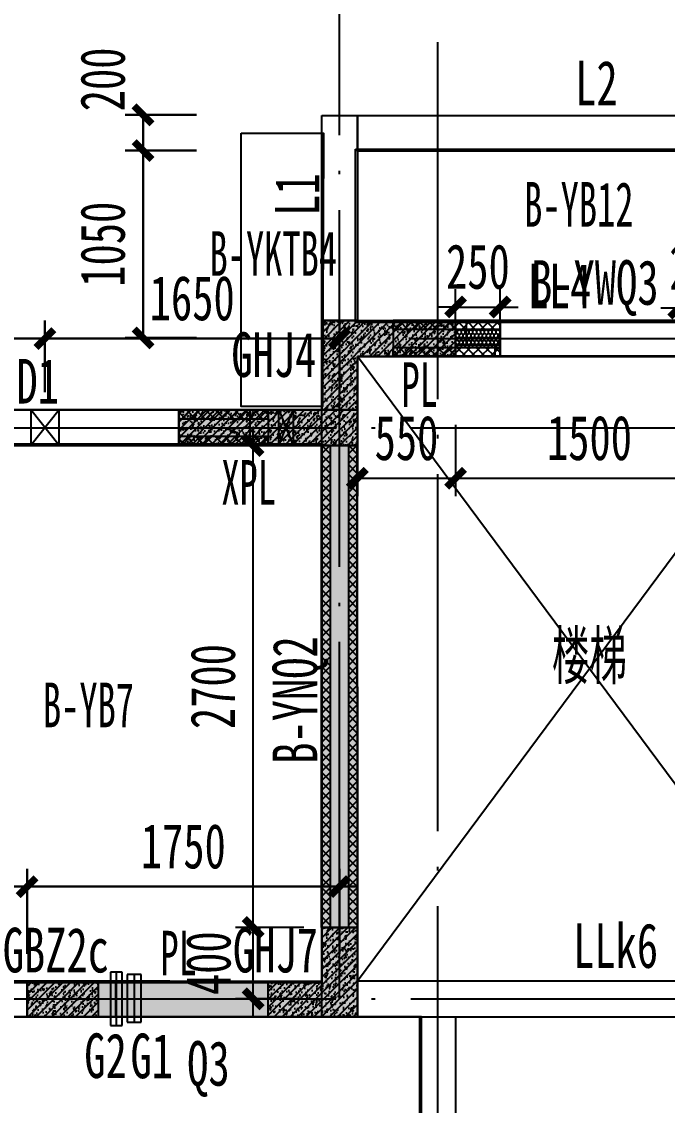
# Model space of a CAD drawing. Extents: x -3200781797 to -8106663, y 494714 to 1244925.
# Drawn here: x -8163781 to -8160164, y 774173 to 780245 of the extents above; entities that cross this region are included whole.
import ezdxf
from ezdxf.enums import TextEntityAlignment as Align
from ezdxf.xclip import XClip

# ---------------------------------------------------------------- set-up
doc = ezdxf.new("R2010")
doc.units = 0
doc.header["$LTSCALE"] = 1000
doc.header["$MEASUREMENT"] = 0
doc.header["$XCLIPFRAME"] = 0
for name, pattern in [('125-墙体$0$CENTER2', [1.125, 0.75, -0.125, 0.125, -0.125]), ('125-墙体$0$CONTINOUS', [0]), ('125-核心筒-标准层$0$CONTINOUS', [0]), ('3#-轴线$0$DOTE', [2.42, 2, -0.2, 0.02, -0.2]), ('3#4#5#$0$DASH', [0.35, 0.25, -0.1]), ('DASH', [0.35, 0.25, -0.1])]:
    doc.linetypes.add(name, pattern=pattern)
doc.layers.get('Defpoints').update_dxf_attribs({"color": 30, "linetype": 'DASH'})
for name, color, linetype in [('125-墙体$0$DUCT-排烟中心线', 5, '125-墙体$0$CENTER2'), ('125-墙体$0$DUCT-排烟管', 2, 'Continuous'), ('125-墙体$0$DUCT-送风中心线', 5, '125-墙体$0$CENTER2'), ('125-墙体$0$DUCT-送风管', 4, 'Continuous'), ('125-墙体$0$S-WALL', 40, 'Continuous'), ('125-墙体$0$S-WALL-BEAM', 120, 'Continuous'), ('125-墙体$0$S-WALL-COLU', 252, '125-墙体$0$CONTINOUS'), ('125-墙体$0$S-WALL-COLU-HATC', 16, 'Continuous'), ('125-墙体$0$S-WALL-HATC', 253, 'Continuous'), ('125-墙体$0$提结构条件', 7, 'Continuous'), ('125-墙体$0$暖-首层和标准层暖通套管_TZ$0$H-暖洞-穿梁', 3, 'Continuous'), ('125-核心筒-标准层$0$HATCH', 254, 'Continuous'), ('125-核心筒-标准层$0$S-SLAB-HOLE', 5, 'Continuous'), ('125-核心筒-标准层$0$S-WALL', 40, 'Continuous'), ('125-核心筒-标准层$0$S-WALL-BEAM', 120, 'Continuous'), ('125-核心筒-标准层$0$S-WALL-COLU', 252, '125-核心筒-标准层$0$CONTINOUS'), ('125-核心筒-标准层$0$S-WALL-COLU-HATC', 16, 'Continuous'), ('125-核心筒-标准层$0$S-WALL-HATC', 253, 'Continuous'), ('3#-轴线$0$A-ANNO-DOTE', 10, '3#-轴线$0$DOTE'), ('3#4#5#$0$00-板边线', 7, 'Continuous'), ('3#4#5#$0$DIM', 3, 'Continuous'), ('3#4#5#$0$PC-SLAB', 6, '3#4#5#$0$DASH'), ('3#4#5#$0$S-ANNO-TEXT', 7, 'Continuous'), ('3#4#5#$0$S-PC-FQ', 4, 'Continuous'), ('3#4#5#$0$S-PC-FQ-NYQ', 4, 'Continuous'), ('3#4#5#$0$S-PC-FQ-WYQ', 4, 'Continuous'), ('3#4#5#$0$S-PC-SLAB', 6, 'Continuous'), ('4#-标准层$0$S-SLAB-TEXT', 120, 'Continuous'), ('DIM', 3, 'Continuous'), ('S-PC-FQ-WYQ', 4, 'Continuous'), ('S-WALL-BEAM-TEXT', 2, 'Continuous'), ('S-WALL-COLU-TEXT', 2, 'Continuous')]:
    doc.layers.add(name, color=color, linetype=linetype)
doc.layers.add('WALL-TEXT', color=2, linetype='Continuous', lineweight=25)
doc.layers.add('设备条件', color=5, linetype='Continuous', lineweight=30)
doc.styles.add('3#4#5#$0$外部参照 1$0$宋体', font='', dxfattribs={"width": 0.8})
doc.styles.add('3#4#5#$0$宋体', font='', dxfattribs={"width": 0.8})
doc.styles.add('3#4#5#$0$楷体', font='', dxfattribs={"width": 0.7})
doc.styles.add('4#-标准层$0$TSSD_Rein', font='tssdeng.shx', dxfattribs={"width": 0.7, "bigfont": 'hztxt.shx'})
doc.styles.add('TSSD_Dimension', font='', dxfattribs={"width": 0.7})
doc.styles.add('楷体', font='', dxfattribs={"width": 0.6})
doc.styles.add('楷体GB312', font='', dxfattribs={"width": 0.8})
doc.styles.get('3#4#5#$0$外部参照 1$0$宋体').set_extended_font_data('SimSun')
doc.styles.get('3#4#5#$0$宋体').set_extended_font_data('SimSun')
doc.styles.get('3#4#5#$0$楷体').set_extended_font_data('KaiTi_GB2312')
doc.styles.get('TSSD_Dimension').set_extended_font_data('KaiTi_GB2312')
doc.styles.get('楷体').set_extended_font_data('KaiTi_GB2312')
doc.styles.get('楷体GB312').set_extended_font_data('楷体_GB2312')
doc.dimstyles.new('3#4#5#$0$TSSD_100_100', dxfattribs={"dimtxt": 250, "dimasz": 100, "dimexe": 100, "dimexo": 250, "dimgap": 100, "dimtad": 1, "dimdec": 0, "dimzin": 0, "dimdsep": 46, "dimtxsty": '3#4#5#$0$楷体', "dimblk": '3#4#5#$0$_ArchTick', "dimcen": 0, "dimdle": 100, "dimclrt": 7, "dimadec": 0, "dimazin": 0, "dimtfac": 1, "dimtdec": 0, "dimtix": 1, "dimtmove": 2, "dimatfit": 3, "dimfxl": 1, "dimtolj": 1, "dimtzin": 0, "dimarcsym": 0})
doc.dimstyles.new('TSSD_100_100', dxfattribs={"dimtxt": 250, "dimasz": 100, "dimexe": 100, "dimexo": 250, "dimgap": 100, "dimtad": 1, "dimdec": 0, "dimzin": 0, "dimdsep": 46, "dimtxsty": 'TSSD_Dimension', "dimblk": 'ARCHTICK', "dimcen": 0, "dimdle": 100, "dimclrt": 7, "dimadec": 0, "dimazin": 0, "dimtfac": 1, "dimtdec": 0, "dimtix": 1, "dimtmove": 2, "dimatfit": 3, "dimfxl": 1, "dimtolj": 1, "dimtzin": 0, "dimarcsym": 0})
doc.dimstyles.new('TSSD_100_100$0', dxfattribs={"dimtxt": 250, "dimasz": 100, "dimexe": 100, "dimexo": 0, "dimgap": 100, "dimtad": 1, "dimdec": 0, "dimzin": 0, "dimdsep": 46, "dimtxsty": 'TSSD_Dimension', "dimblk1": 'ARCHTICK', "dimblk2": 'ARCHTICK', "dimsah": 1, "dimcen": 0, "dimclrt": 7, "dimadec": 0, "dimazin": 0, "dimtfac": 1, "dimtdec": 0, "dimtix": 1, "dimtmove": 2, "dimatfit": 3, "dimldrblk": 'ARCHTICK', "dimfxl": 300, "dimfxlon": 1, "dimtvp": 0.7, "dimtolj": 1, "dimtzin": 0, "dimarcsym": 0})
pattern_1 = [(225, (-650407.22, -531464.02), (26.9407684, -26.9407684), []), (315, (-650407.22, -531464.02), (26.9407684, 26.9407684), [])]
pattern_2 = [(225, (-650407.22, -531614.02), (26.9407684, -26.9407684), []), (315, (-650407.22, -531614.02), (26.9407684, 26.9407684), [])]
pattern_3 = [(269.9942905, (110828.098, 3091305.449), (10.823449013, -18.751078648), [12.5, -25]), (29.9942905, (110828.098, 3091305.449), (10.82718595, 18.748921125), [12.5, -25]), (329.9942905, (110828.098, 3091305.449), (21.650634963, -0.002157522), [-25, 12.5])]

# ---------------------------------------------------------------- blocks, each defined once
blk = doc.blocks.new('ll-2f')
at = {"layer": 'S-WALL-BEAM-TEXT', "style": '楷体GB312', "width": 0.7}
for s, p in [('L2', (-8404953.9, 779775.8)), ('LLk6', (-8404965.5, 774943.4))]:
    blk.add_text(s, height=250, dxfattribs=at).set_placement(p)
blk.add_text('L1', height=250, rotation=90, dxfattribs=at).set_placement((-8406385.8, 779157.4))
blk = doc.blocks.new('an-4')
at = {"layer": 'S-WALL-COLU-TEXT', "style": '楷体GB312', "width": 0.7}
for s, p in [('GHJ4', (-8465160.5, 771582.5)), ('GBZ2c', (-8466441.2, 768246.4)), ('GHJ7', (-8465151.9, 768246.3))]:
    blk.add_text(s, height=250, dxfattribs=at).set_placement(p)
blk = doc.blocks.new('XPL-3#-F2')
at = {"layer": 'S-WALL-BEAM-TEXT', "style": '楷体', "width": 0.6}
for s, p in [('PL', (-8211653.7, 778086.5, 0)), ('XPL', (-8212662.5, 777538.7, 0)), ('PL', (-8213003.7, 774901.2, 0))]:
    blk.add_text(s, height=250, dxfattribs=at).set_placement(p)
blk = doc.blocks.new('3-Q-2')
at = {"layer": 'WALL-TEXT', "style": '楷体GB312', "width": 0.7}
blk.add_text('Q3', height=250, rotation=359.99966, dxfattribs=at).set_placement((-8209462.4, 774268.7))
blk = doc.blocks.new('_ArchTick')
at = {"color": 0, "linetype": 'ByBlock', "const_width": 0.4}
blk.add_lwpolyline([(-0.5, -0.5), (0.5, 0.5)], dxfattribs=at)
blk = doc.blocks.new('*D1276')
at = {"layer": 'Defpoints', "color": 0, "transparency": 16777216}
for p in [(-8387997.2, 700612.7), (-8388747.1, 700112.7), (-8387997.2, 700112.7)]:
    blk.add_point(p, dxfattribs=at)
at = {"layer": 'DIM', "color": 0, "lineweight": -2, "transparency": 16777216}
for p, q in [((-8388747.1, 700312.7), (-8388747.1, 700712.7)), ((-8387997.2, 700312.7), (-8387997.2, 700712.7)), ((-8388747.1, 700612.7), (-8387997.2, 700612.7))]:
    blk.add_line(p, q, dxfattribs=at)
at = {"layer": 'DIM', "color": 0, "lineweight": -2, "transparency": 16777216, "xscale": 100, "yscale": 100, "zscale": 100, "rotation": 180}
blk.add_blockref('_ArchTick', (-8388747.1, 700612.7), dxfattribs=at)
at = {"layer": 'DIM', "color": 0, "lineweight": -2, "transparency": 16777216, "xscale": 100, "yscale": 100, "zscale": 100}
blk.add_blockref('_ArchTick', (-8387997.2, 700612.7), dxfattribs=at)
at = {"layer": 'DIM', "color": 7, "transparency": 16777216, "insert": (-8388372.1, 700837.7), "char_height": 250, "attachment_point": 5, "style": 'TSSD_Dimension'}
blk.add_mtext('\\A1;750', dxfattribs=at)
blk = doc.blocks.new('*D1285')
at = {"layer": 'Defpoints', "color": 0, "transparency": 16777216}
for p in [(-8386347.1, 700612.7), (-8387997.2, 700112.7), (-8386347.1, 700112.7)]:
    blk.add_point(p, dxfattribs=at)
at = {"layer": 'DIM', "color": 0, "lineweight": -2, "transparency": 16777216}
for p, q in [((-8387997.2, 700312.7), (-8387997.2, 700712.7)), ((-8386347.1, 700312.7), (-8386347.1, 700712.7)), ((-8387997.2, 700612.7), (-8386347.1, 700612.7))]:
    blk.add_line(p, q, dxfattribs=at)
at = {"layer": 'DIM', "color": 0, "lineweight": -2, "transparency": 16777216, "xscale": 100, "yscale": 100, "zscale": 100, "rotation": 180}
blk.add_blockref('_ArchTick', (-8387997.2, 700612.7), dxfattribs=at)
at = {"layer": 'DIM', "color": 0, "lineweight": -2, "transparency": 16777216, "xscale": 100, "yscale": 100, "zscale": 100}
blk.add_blockref('_ArchTick', (-8386347.1, 700612.7), dxfattribs=at)
at = {"layer": 'DIM', "color": 7, "transparency": 16777216, "insert": (-8387172.1, 700837.7), "char_height": 250, "attachment_point": 5, "style": 'TSSD_Dimension'}
blk.add_mtext('\\A1;1650', dxfattribs=at)
blk = doc.blocks.new('*D1539')
at = {"layer": 'Defpoints', "color": 0, "transparency": 16777216}
for p in [(-8406273.7, 775395.3), (-8408023.6, 774769.5), (-8406273.7, 774769.5)]:
    blk.add_point(p, dxfattribs=at)
at = {"layer": 'DIM', "color": 0, "lineweight": -2, "transparency": 16777216}
for p, q in [((-8408023.6, 775019.5), (-8408023.6, 775495.3)), ((-8406273.7, 775019.5), (-8406273.7, 775495.3)), ((-8408123.6, 775395.3), (-8406173.7, 775395.3))]:
    blk.add_line(p, q, dxfattribs=at)
at = {"layer": 'DIM', "color": 0, "lineweight": -2, "transparency": 16777216, "xscale": 100, "yscale": 100, "zscale": 100, "rotation": 180}
blk.add_blockref('_ArchTick', (-8408023.6, 775395.3), dxfattribs=at)
at = {"layer": 'DIM', "color": 0, "lineweight": -2, "transparency": 16777216, "xscale": 100, "yscale": 100, "zscale": 100}
blk.add_blockref('_ArchTick', (-8406273.7, 775395.3), dxfattribs=at)
at = {"layer": 'DIM', "color": 7, "transparency": 16777216, "insert": (-8407148.6, 775620.3), "char_height": 250, "attachment_point": 5, "style": 'TSSD_Dimension'}
blk.add_mtext('\\A1;1750', dxfattribs=at)
blk = doc.blocks.new('*D1493')
at = {"layer": 'Defpoints', "color": 0, "transparency": 16777216}
for p in [(-8406373.6, 779719.5), (-8407374.2, 779519.5), (-8406373.6, 779519.5)]:
    blk.add_point(p, dxfattribs=at)
at = {"layer": 'DIM', "color": 0, "lineweight": -2, "transparency": 16777216}
for p, q in [((-8407074.2, 779719.5), (-8407474.2, 779719.5)), ((-8407374.2, 779719.5), (-8407374.2, 779519.5)), ((-8407074.2, 779519.5), (-8407474.2, 779519.5))]:
    blk.add_line(p, q, dxfattribs=at)
at = {"layer": 'DIM', "color": 0, "lineweight": -2, "transparency": 16777216, "xscale": 100, "yscale": 100, "zscale": 100}
for p, rotation in [((-8407374.2, 779719.5), 90), ((-8407374.2, 779519.5), 270)]:
    blk.add_blockref('_ArchTick', p, dxfattribs=dict(at, rotation=rotation))
at = {"layer": 'DIM', "color": 7, "transparency": 16777216, "insert": (-8407599.2, 779917.9), "char_height": 250, "attachment_point": 5, "rotation": 90, "style": 'TSSD_Dimension'}
blk.add_mtext('\\A1;200', dxfattribs=at)
blk = doc.blocks.new('*D1494')
at = {"layer": 'Defpoints', "color": 0, "transparency": 16777216}
for p in [(-8406373.6, 779519.5), (-8407374.2, 778469.5), (-8406366.9, 778469.5)]:
    blk.add_point(p, dxfattribs=at)
at = {"layer": 'DIM', "color": 0, "lineweight": -2, "transparency": 16777216}
for p, q in [((-8407074.2, 779519.5), (-8407474.2, 779519.5)), ((-8407374.2, 779519.5), (-8407374.2, 778469.5)), ((-8407074.2, 778469.5), (-8407474.2, 778469.5))]:
    blk.add_line(p, q, dxfattribs=at)
at = {"layer": 'DIM', "color": 0, "lineweight": -2, "transparency": 16777216, "xscale": 100, "yscale": 100, "zscale": 100}
for p, rotation in [((-8407374.2, 779519.5), 90), ((-8407374.2, 778469.5), 270)]:
    blk.add_blockref('_ArchTick', p, dxfattribs=dict(at, rotation=rotation))
at = {"layer": 'DIM', "color": 7, "transparency": 16777216, "insert": (-8407599.2, 778994.5), "char_height": 250, "attachment_point": 5, "rotation": 90, "style": 'TSSD_Dimension'}
blk.add_mtext('\\A1;1050', dxfattribs=at)
blk = doc.blocks.new('*D1473')
at = {"layer": 'Defpoints', "color": 0, "transparency": 16777216}
for p in [(-8161900.4, 778169.5), (-8161350.4, 778169.5), (-8161350.4, 777686.3)]:
    blk.add_point(p, dxfattribs=at)
at = {"layer": 'DIM', "color": 0, "lineweight": -2, "transparency": 16777216}
for p, q in [((-8161900.4, 777986.3), (-8161900.4, 777586.3)), ((-8161350.4, 777986.3), (-8161350.4, 777586.3)), ((-8161900.4, 777686.3), (-8161350.4, 777686.3))]:
    blk.add_line(p, q, dxfattribs=at)
at = {"layer": 'DIM', "color": 0, "lineweight": -2, "transparency": 16777216, "xscale": 100, "yscale": 100, "zscale": 100, "rotation": 180}
blk.add_blockref('_ArchTick', (-8161900.4, 777686.3), dxfattribs=at)
at = {"layer": 'DIM', "color": 0, "lineweight": -2, "transparency": 16777216, "xscale": 100, "yscale": 100, "zscale": 100}
blk.add_blockref('_ArchTick', (-8161350.4, 777686.3), dxfattribs=at)
at = {"layer": 'DIM', "color": 7, "transparency": 16777216, "insert": (-8161625.4, 777911.3), "char_height": 250, "attachment_point": 5, "style": 'TSSD_Dimension'}
blk.add_mtext('\\A1;550', dxfattribs=at)
blk = doc.blocks.new('*D1474')
at = {"layer": 'Defpoints', "color": 0, "transparency": 16777216}
for p in [(-8161350.4, 778169.5), (-8159850.4, 778169.7), (-8159850.4, 777686.3)]:
    blk.add_point(p, dxfattribs=at)
at = {"layer": 'DIM', "color": 0, "lineweight": -2, "transparency": 16777216}
for p, q in [((-8161350.4, 777986.3), (-8161350.4, 777586.3)), ((-8159850.4, 777986.3), (-8159850.4, 777586.3)), ((-8161350.4, 777686.3), (-8159850.4, 777686.3))]:
    blk.add_line(p, q, dxfattribs=at)
at = {"layer": 'DIM', "color": 0, "lineweight": -2, "transparency": 16777216, "xscale": 100, "yscale": 100, "zscale": 100, "rotation": 180}
blk.add_blockref('_ArchTick', (-8161350.4, 777686.3), dxfattribs=at)
at = {"layer": 'DIM', "color": 0, "lineweight": -2, "transparency": 16777216, "xscale": 100, "yscale": 100, "zscale": 100}
blk.add_blockref('_ArchTick', (-8159850.4, 777686.3), dxfattribs=at)
at = {"layer": 'DIM', "color": 7, "transparency": 16777216, "insert": (-8160600.4, 777911.3), "char_height": 250, "attachment_point": 5, "style": 'TSSD_Dimension'}
blk.add_mtext('\\A1;1500', dxfattribs=at)
blk = doc.blocks.new('*D1476')
at = {"layer": 'Defpoints', "color": 0, "transparency": 16777216}
for p in [(-8161100.4, 778645.9), (-8161350.4, 778569.5), (-8161100.4, 778569.5)]:
    blk.add_point(p, dxfattribs=at)
at = {"layer": 'DIM', "color": 0, "lineweight": -2, "transparency": 16777216}
for p, q in [((-8161350.4, 778569.5), (-8161350.4, 778745.9)), ((-8161100.4, 778569.5), (-8161100.4, 778745.9)), ((-8161350.4, 778645.9), (-8161450.4, 778645.9)), ((-8161350.4, 778645.9), (-8161100.4, 778645.9)), ((-8161100.4, 778645.9), (-8161000.4, 778645.9))]:
    blk.add_line(p, q, dxfattribs=at)
at = {"layer": 'DIM', "color": 0, "lineweight": -2, "transparency": 16777216, "xscale": 100, "yscale": 100, "zscale": 100}
blk.add_blockref('_ArchTick', (-8161350.4, 778645.9), dxfattribs=at)
at = {"layer": 'DIM', "color": 0, "lineweight": -2, "transparency": 16777216, "xscale": 100, "yscale": 100, "zscale": 100, "rotation": 180}
blk.add_blockref('_ArchTick', (-8161100.4, 778645.9), dxfattribs=at)
at = {"layer": 'DIM', "color": 7, "transparency": 16777216, "insert": (-8161225.4, 778870.9), "char_height": 250, "attachment_point": 5, "style": 'TSSD_Dimension'}
blk.add_mtext('\\A1;250', dxfattribs=at)
blk = doc.blocks.new('*D1477')
at = {"layer": 'Defpoints', "color": 0, "transparency": 16777216}
for p in [(-8159850.4, 778640.2), (-8160100.4, 778569.5), (-8159850.4, 778559.5)]:
    blk.add_point(p, dxfattribs=at)
at = {"layer": 'DIM', "color": 0, "lineweight": -2, "transparency": 16777216}
for p, q in [((-8160100.4, 778569.5), (-8160100.4, 778740.2)), ((-8159850.4, 778559.5), (-8159850.4, 778740.2)), ((-8160100.4, 778640.2), (-8160200.4, 778640.2)), ((-8160100.4, 778640.2), (-8159850.4, 778640.2)), ((-8159850.4, 778640.2), (-8159750.4, 778640.2))]:
    blk.add_line(p, q, dxfattribs=at)
at = {"layer": 'DIM', "color": 0, "lineweight": -2, "transparency": 16777216, "xscale": 100, "yscale": 100, "zscale": 100}
blk.add_blockref('_ArchTick', (-8160100.4, 778640.2), dxfattribs=at)
at = {"layer": 'DIM', "color": 0, "lineweight": -2, "transparency": 16777216, "xscale": 100, "yscale": 100, "zscale": 100, "rotation": 180}
blk.add_blockref('_ArchTick', (-8159850.4, 778640.2), dxfattribs=at)
at = {"layer": 'DIM', "color": 7, "transparency": 16777216, "insert": (-8159975.4, 778865.2), "char_height": 250, "attachment_point": 5, "style": 'TSSD_Dimension'}
blk.add_mtext('\\A1;250', dxfattribs=at)
blk = doc.blocks.new('3#4#5#$0$_ArchTick')
at = {"color": 0, "linetype": 'ByBlock', "const_width": 0.4}
blk.add_lwpolyline([(-0.5, -0.5), (0.5, 0.5)], dxfattribs=at)
blk = doc.blocks.new('*D3533')
at = {"layer": '3#4#5#$0$DIM', "color": 0, "lineweight": -2, "transparency": 16777216}
for p, q in [((8316.5, -3000.2), (8316.5, -100.2)), ((8625, -200.2), (8216.5, -200.2)), ((8600.3, -2900.2), (8216.5, -2900.2))]:
    blk.add_line(p, q, dxfattribs=at)
at = {"layer": 'Defpoints', "color": 0, "transparency": 16777216}
for p in [(8316.5, -200.2), (8875, -200.2), (8850.3, -2900.2)]:
    blk.add_point(p, dxfattribs=at)
at = {"layer": '3#4#5#$0$DIM', "color": 0, "lineweight": -2, "transparency": 16777216, "xscale": 100, "yscale": 100, "zscale": 100}
for p, rotation in [((8316.5, -200.2), 90), ((8316.5, -2900.2), 270)]:
    blk.add_blockref('3#4#5#$0$_ArchTick', p, dxfattribs=dict(at, rotation=rotation))
at = {"layer": '3#4#5#$0$DIM', "color": 7, "transparency": 16777216, "insert": (8091.5, -1550.2), "char_height": 250, "attachment_point": 5, "rotation": 90, "style": '3#4#5#$0$楷体'}
blk.add_mtext('\\A1;2700', dxfattribs=at)
blk = doc.blocks.new('3#4#5#$0$B-YNQ2')
at = {"layer": '3#4#5#$0$S-PC-FQ-WYQ'}
h = blk.add_hatch(dxfattribs=at)
h.set_pattern_fill('ANSI37', color=256, scale=12, angle=90)
h.set_pattern_definition([(135, (-988908.033, 837089.835), (-26.9407684, -26.9407684), []), (225, (-988908.033, 837089.835), (26.9407684, -26.9407684), [])])
h.paths.add_polyline_path([(-127105.4, 321688.4), (-127055.4, 321688.4), (-127055.6, 324388.4), (-127105.6, 324388.4)])
h = blk.add_hatch(dxfattribs=at)
h.set_pattern_fill('ANSI37', color=256, scale=12, angle=90)
h.set_pattern_definition([(135, (-988758.033, 837089.835), (-26.9407684, -26.9407684), []), (225, (-988758.033, 837089.835), (26.9407684, -26.9407684), [])])
h.paths.add_polyline_path([(-126955.4, 321688.4), (-126905.4, 321688.4), (-126905.6, 324388.4), (-126955.6, 324388.4)])
for points in [[(-127105.4, 321688.4), (-127055.4, 321688.4), (-127055.6, 324388.4), (-127105.6, 324388.4)], [(-127105.6, 324388.4), (-126905.6, 324388.4), (-126905.4, 321688.4), (-127105.4, 321688.4)], [(-126955.4, 321688.4), (-126905.4, 321688.4), (-126905.6, 324388.4), (-126955.6, 324388.4)]]:
    blk.add_lwpolyline(points, close=True, dxfattribs=at)
blk = doc.blocks.new('3#4#5#$0$B-YWQ2')
at = {"layer": '3#4#5#$0$S-PC-FQ-WYQ'}
h = blk.add_hatch(dxfattribs=at)
h.set_pattern_fill('ANSI37', color=256, scale=12, angle=180)
h.set_pattern_definition([(225, (-657507.18, -531964.03), (26.9407684, -26.9407684), []), (315, (-657507.18, -531964.03), (26.9407684, 26.9407684), [])])
h.paths.add_polyline_path([(-143805.8, 329838.4), (-143805.8, 329888.4), (-144305.8, 329888.4), (-144305.8, 329838.4)])
h = blk.add_hatch(dxfattribs=at)
h.set_pattern_fill('ANSI37', color=256, scale=12, angle=180)
h.set_pattern_definition([(225, (-655807.177, -531964.03), (26.9407684, -26.9407684), []), (315, (-655807.177, -531964.03), (26.9407684, 26.9407684), [])])
h.paths.add_polyline_path([(-141605.8, 329838.4), (-141605.8, 329888.4), (-142605.8, 329888.4), (-142605.8, 329838.4)])
h = blk.add_hatch(dxfattribs=at)
h.set_pattern_fill('ANSI37', color=256, scale=12, angle=180)
h.set_pattern_definition([(225, (-653107.182, -531964.03), (26.9407684, -26.9407684), []), (315, (-653107.182, -531964.03), (26.9407684, 26.9407684), [])])
h.paths.add_polyline_path([(-139605.8, 329838.4), (-139605.8, 329888.4), (-140105.8, 329888.4), (-140105.8, 329838.4)])
h = blk.add_hatch(dxfattribs=at)
h.set_pattern_fill('ANSI37', color=256, scale=12, angle=180)
h.set_pattern_definition([(225, (-657507.18, -532114.03), (26.9407684, -26.9407684), []), (315, (-657507.18, -532114.03), (26.9407684, 26.9407684), [])])
h.paths.add_polyline_path([(-143805.8, 329688.4), (-143805.8, 329738.4), (-144305.8, 329738.4), (-144305.8, 329688.4)])
h = blk.add_hatch(dxfattribs=at)
h.set_pattern_fill('ANSI37', color=256, scale=12, angle=180)
h.set_pattern_definition([(225, (-655807.177, -532114.03), (26.9407684, -26.9407684), []), (315, (-655807.177, -532114.03), (26.9407684, 26.9407684), [])])
h.paths.add_polyline_path([(-141605.8, 329688.4), (-141605.8, 329738.4), (-142605.8, 329738.4), (-142605.8, 329688.4)])
h = blk.add_hatch(dxfattribs=at)
h.set_pattern_fill('ANSI37', color=256, scale=12, angle=180)
h.set_pattern_definition([(225, (-653107.182, -532114.03), (26.9407684, -26.9407684), []), (315, (-653107.182, -532114.03), (26.9407684, 26.9407684), [])])
h.paths.add_polyline_path([(-139605.8, 329688.4), (-139605.8, 329738.4), (-140105.8, 329738.4), (-140105.8, 329688.4)])
for points in [[(-143805.8, 329838.4), (-143805.8, 329888.4), (-144305.8, 329888.4), (-144305.8, 329838.4)], [(-144305.8, 329688.4), (-144305.8, 329888.4), (-143805.8, 329888.4), (-143805.8, 329688.4)], [(-143805.8, 329888.4), (-142605.8, 329888.4), (-142605.8, 329688.4), (-143805.8, 329688.4)], [(-141605.8, 329838.4), (-141605.8, 329888.4), (-142605.8, 329888.4), (-142605.8, 329838.4)], [(-142605.8, 329688.4), (-142605.8, 329888.4), (-141605.8, 329888.4), (-141605.8, 329688.4)], [(-141605.8, 329888.4), (-140105.8, 329888.4), (-140105.8, 329688.4), (-141605.8, 329688.4)], [(-139605.8, 329838.4), (-139605.8, 329888.4), (-140105.8, 329888.4), (-140105.8, 329838.4)], [(-140105.8, 329688.4), (-140105.8, 329888.4), (-139605.8, 329888.4), (-139605.8, 329688.4)], [(-143805.8, 329688.4), (-143805.8, 329738.4), (-144305.8, 329738.4), (-144305.8, 329688.4)], [(-141605.8, 329688.4), (-141605.8, 329738.4), (-142605.8, 329738.4), (-142605.8, 329688.4)], [(-139605.8, 329688.4), (-139605.8, 329738.4), (-140105.8, 329738.4), (-140105.8, 329688.4)]]:
    blk.add_lwpolyline(points, close=True, dxfattribs=at)
blk = doc.blocks.new('3#4#5#$0$B-YWQ3')
at = {"layer": '3#4#5#$0$S-PC-FQ'}
h = blk.add_hatch(dxfattribs=at)
h.set_pattern_fill('HONEY', color=6, scale=100, angle=-90.00571)
h.set_pattern_definition(pattern_3)
h.paths.add_polyline_path([(-138306, 330338.4), (-138306, 330238.4), (-138556, 330238.4), (-138556, 330338.4)])
h = blk.add_hatch(dxfattribs=at)
h.set_pattern_fill('HONEY', color=6, scale=100, angle=-90.00571)
h.set_pattern_definition(pattern_3)
h.paths.add_polyline_path([(-137306, 330338.4), (-137306, 330238.4), (-137056, 330238.4), (-137056, 330338.4)])
at = {"layer": '3#4#5#$0$S-PC-FQ-WYQ'}
h = blk.add_hatch(dxfattribs=at)
h.set_pattern_fill('ANSI37', color=256, scale=12, angle=180)
h.set_pattern_definition(pattern_1)
h.paths.add_polyline_path([(-138905.8, 330388.4), (-138905.8, 330338.4), (-138306, 330338.4), (-138306, 330388.4)])
h = blk.add_hatch(dxfattribs=at)
h.set_pattern_fill('ANSI37', color=256, scale=12, angle=180)
h.set_pattern_definition(pattern_1)
h.paths.add_polyline_path([(-136705.8, 330338.4), (-136705.8, 330388.4), (-137306, 330388.4), (-137306, 330338.4)])
h = blk.add_hatch(dxfattribs=at)
h.set_pattern_fill('ANSI37', color=256, scale=12, angle=180)
h.set_pattern_definition(pattern_2)
h.paths.add_polyline_path([(-138905.8, 330238.4), (-138905.8, 330188.4), (-138306, 330188.4), (-138306, 330238.4)])
h = blk.add_hatch(dxfattribs=at)
h.set_pattern_fill('ANSI37', color=256, scale=12, angle=180)
h.set_pattern_definition(pattern_2)
h.paths.add_polyline_path([(-136705.8, 330188.4), (-136705.8, 330238.4), (-137306, 330238.4), (-137306, 330188.4)])
at = {"layer": '3#4#5#$0$S-PC-FQ', "color": 6}
for points in [[(-138306, 330338.4), (-138306, 330238.4), (-138556, 330238.4), (-138556, 330338.4)], [(-137306, 330338.4), (-137306, 330238.4), (-137056, 330238.4), (-137056, 330338.4)]]:
    blk.add_lwpolyline(points, close=True, dxfattribs=at)
at = {"layer": '3#4#5#$0$S-PC-FQ-WYQ'}
for points in [[(-138905.8, 330338.4), (-138905.8, 330388.4), (-138306, 330388.4), (-138306, 330338.4)], [(-138306, 330188.4), (-138306, 330388.4), (-138905.8, 330388.4), (-138905.8, 330188.4)], [(-138306, 330388.4), (-137306, 330388.4), (-137306, 330188.4), (-138306, 330188.4)], [(-136705.8, 330338.4), (-136705.8, 330388.4), (-137306, 330388.4), (-137306, 330338.4)], [(-137306, 330188.4), (-137306, 330388.4), (-136705.8, 330388.4), (-136705.8, 330188.4)], [(-138905.8, 330188.4), (-138905.8, 330238.4), (-138306, 330238.4), (-138306, 330188.4)], [(-136705.8, 330188.4), (-136705.8, 330238.4), (-137306, 330238.4), (-137306, 330188.4)]]:
    blk.add_lwpolyline(points, close=True, dxfattribs=at)
blk = doc.blocks.new('*D3519')
at = {"layer": '3#4#5#$0$DIM', "color": 0, "lineweight": -2, "transparency": 16777216}
for p, q in [((8316.5, -3400), (8316.5, -2800.2)), ((8583.1, -2900.2), (8216.5, -2900.2)), ((8583.1, -3300), (8216.5, -3300))]:
    blk.add_line(p, q, dxfattribs=at)
at = {"layer": 'Defpoints', "color": 0, "transparency": 16777216}
for p in [(8316.5, -2900.2), (8833.1, -2900.2), (8833.1, -3300)]:
    blk.add_point(p, dxfattribs=at)
at = {"layer": '3#4#5#$0$DIM', "color": 0, "lineweight": -2, "transparency": 16777216, "xscale": 100, "yscale": 100, "zscale": 100}
for p, rotation in [((8316.5, -2900.2), 90), ((8316.5, -3300), 270)]:
    blk.add_blockref('3#4#5#$0$_ArchTick', p, dxfattribs=dict(at, rotation=rotation))
at = {"layer": '3#4#5#$0$DIM', "color": 7, "transparency": 16777216, "insert": (8066.5, -3100.1), "char_height": 250, "attachment_point": 5, "rotation": 90, "style": '3#4#5#$0$楷体'}
blk.add_mtext('\\A1;400', dxfattribs=at)
blk = doc.blocks.new('3#4#5#$0$悬挑板-北侧')
at = {"layer": '3#4#5#$0$S-PC-SLAB'}
for points in [[(-262899.7, 92469.9), (-262439.3, 92469.9), (-262444.4, 90939.8), (-262899.7, 90939.8)], [(-259459.5, 92469.9), (-258399.8, 92469.9), (-258399.8, 90939.9), (-259459.5, 90939.9)], [(-262259.5, 92379.9), (-259639.3, 92379.9), (-259639.3, 91409.9), (-262259.5, 91409.9)]]:
    blk.add_lwpolyline(points, close=True, dxfattribs=at)
blk = doc.blocks.new('3#4#5#$0$A$C7C4D4DCF')
at = {"layer": '3#4#5#$0$00-板边线'}
blk.add_blockref('3#4#5#$0$悬挑板-北侧', (271149.7, -79620), dxfattribs=at)
at = {"layer": '3#4#5#$0$PC-SLAB', "linetype": 'ByBlock', "style": '3#4#5#$0$外部参照 1$0$宋体', "width": 0.6}
for s, p in [('B-YB12', (10140.4, 12451.5)), ('B-YKTB4', (8429.1, 12176))]:
    blk.add_text(s, height=250, rotation=360, dxfattribs=at).set_placement(p, align=Align.MIDDLE)
blk = doc.blocks.new('3#4#5#$0$ban111')
at = {"layer": '3#4#5#$0$S-PC-SLAB'}
for points in [[(-225932, 409965), (-225932, 412985), (-223232, 412985), (-223232, 409965)], [(-228292, 407375), (-222672, 407375), (-222672, 409775), (-228292, 409775)]]:
    blk.add_lwpolyline(points, close=True, dxfattribs=at)
blk = doc.blocks.new('3#4#5#$0$5#')
at = {"layer": '3#4#5#$0$S-ANNO-TEXT'}
blk.add_blockref('3#4#5#$0$ban111', (378828.8, -247399.9), dxfattribs=at)
at = {"layer": '3#4#5#$0$PC-SLAB', "linetype": 'ByBlock', "style": '3#4#5#$0$外部参照 1$0$宋体', "width": 0.6}
blk.add_text('B-YB7', height=250, dxfattribs=at).set_placement((154290.8, 164121.8), align=Align.MIDDLE)
blk = doc.blocks.new('125-墙体$0$tretyyt')
at = {"layer": '125-墙体$0$暖-首层和标准层暖通套管_TZ$0$H-暖洞-穿梁', "color": 5}
for p, q in [((52498, 59279.6), (52298, 59359.6)), ((52298, 59279.6), (52498, 59359.6))]:
    blk.add_line(p, q, dxfattribs=at)
blk.add_lwpolyline([(52498, 59279.6), (52498, 59359.6), (52298, 59359.6), (52298, 59279.6)], close=True, dxfattribs=at)
blk = doc.blocks.new('125-墙体$0$rtret')
at = {"layer": '125-墙体$0$暖-首层和标准层暖通套管_TZ$0$H-暖洞-穿梁', "color": 3}
for p, q in [((53777.5, 61921.5), (53618.5, 61721.5)), ((53777.5, 61721.5), (53618.5, 61921.5))]:
    blk.add_line(p, q, dxfattribs=at)
blk.add_lwpolyline([(53777.5, 61921.5), (53618.5, 61921.5), (53618.5, 61721.5), (53777.5, 61721.5)], close=True, dxfattribs=at)
blk = doc.blocks.new('125-墙体$0$she')
at = {"layer": '125-墙体$0$DUCT-排烟中心线'}
blk.add_line((7449.8, -3050.7), (7449.8, -3349.3), dxfattribs=at)
at = {"layer": '125-墙体$0$DUCT-排烟管'}
for p, q in [((7482.3, -3349.3), (7482.3, -3050.7)), ((7417.3, -3349.3), (7482.3, -3349.3))]:
    blk.add_line(p, q, dxfattribs=at)
at = {"layer": '125-墙体$0$DUCT-送风中心线'}
blk.add_line((7549.8, -3063.7), (7549.8, -3331), dxfattribs=at)
at = {"layer": '125-墙体$0$DUCT-送风管'}
for p, q in [((7509.8, -3063.7), (7509.8, -3331)), ((7589.8, -3331), (7589.8, -3063.7)), ((7509.8, -3331), (7589.8, -3331))]:
    blk.add_line(p, q, dxfattribs=at)
at = {"layer": '125-墙体$0$提结构条件'}
blk.add_blockref('125-墙体$0$rtret', (-46648, -61821.5), dxfattribs=at)
at = {"layer": '125-墙体$0$提结构条件', "xscale": -1, "rotation": 270}
blk.add_blockref('125-墙体$0$tretyyt', (-50919.6, -52398), dxfattribs=at)
blk = doc.blocks.new('125-墙体')
at = {"layer": '125-墙体$0$S-WALL-COLU-HATC'}
h = blk.add_hatch(dxfattribs=at)
h.set_pattern_fill('AR-CONC', color=256, scale=10)
h.set_pattern_definition([(50, (29394.36, -241007.814), (71.726018, -6.275213), [7.5, -82.5]), (355, (29394.36, -241007.814), (-13.875133, 75.219213), [6, -66]), (100.4514, (29400.34, -241008.34), (57.850938, 68.943954), [6.37402, -70.114211]), (46.1842, (29394.36, -240987.81), (106.724105, -16.5519), [11.25, -123.75]), (96.6356, (29403.26, -240989.19), (93.46627, 97.411787), [9.56103, -105.1713]), (351.1842, (29394.36, -240987.81), (93.466195, 97.41186), [9, -99]), (21, (29404.36, -240992.814), (59.690705, -40.261889), [7.5, -82.5]), (326, (29404.36, -240992.814), (24.331533, 72.515005), [6, -66]), (71.4514, (29409.34, -240996.17), (84.022263, 32.25305), [6.37402, -70.114211]), (37.5, (29394.362, -241007.814), (1.2159855, 33.2893854), [0, -65.2, 0, -67, 0, -66.25]), (7.5, (29394.362, -241007.814), (26.306954, 39.441171), [0, -38.2, 0, -63.7, 0, -25.25]), (327.5, (29372.062, -241007.814), (53.3822436, -2.2554872), [0, -25, 0, -78, 0, -103.5]), (317.5, (29362.062, -241007.814), (58.318617, 10.010498), [0, -32.5, 0, -51.8, 0, -73.5])])
h.paths.add_polyline_path([(8200, -100), (8200, 100), (7800, 100), (7800, -100)])
h = blk.add_hatch(dxfattribs=at)
h.set_pattern_fill('ANSI31', color=256, scale=250, style=0)
h.set_pattern_definition([(45, (29394.362, -241007.814), (-22.097087, 22.097087), [])])
h.paths.add_polyline_path([(8200, 100), (8200, -100), (7800, -100), (7800, 100)])
h = blk.add_hatch(dxfattribs=at)
h.set_pattern_fill('AR-CONC', color=256, scale=10)
h.set_pattern_definition([(50, (16440.73, -244207.814), (71.726018, -6.275213), [7.5, -82.5]), (355, (16440.73, -244207.814), (-13.875133, 75.219213), [6, -66]), (100.4514, (16446.705, -244208.34), (57.850938, 68.943954), [6.37402, -70.114211]), (46.1842, (16440.73, -244187.81), (106.724105, -16.5519), [11.25, -123.75]), (96.6356, (16449.62, -244189.19), (93.46627, 97.411787), [9.56103, -105.1713]), (351.1842, (16440.73, -244187.81), (93.466195, 97.41186), [9, -99]), (21, (16450.73, -244192.814), (59.690705, -40.261889), [7.5, -82.5]), (326, (16450.73, -244192.814), (24.331533, 72.515005), [6, -66]), (71.4514, (16455.7, -244196.17), (84.022263, 32.25305), [6.37402, -70.114211]), (37.5, (16440.728, -244207.814), (1.2159855, 33.2893854), [0, -65.2, 0, -67, 0, -66.25]), (7.5, (16440.728, -244207.814), (26.306954, 39.441171), [0, -38.2, 0, -63.7, 0, -25.25]), (327.5, (16418.428, -244207.814), (53.3822436, -2.2554872), [0, -25, 0, -78, 0, -103.5]), (317.5, (16408.43, -244207.814), (58.318617, 10.010498), [0, -32.5, 0, -51.8, 0, -73.5])])
h.paths.add_polyline_path([(7350, -3300), (7350, -3100), (6950, -3100), (6950, -3300)])
h = blk.add_hatch(dxfattribs=at)
h.set_pattern_fill('ANSI31', color=256, scale=250, style=0)
h.set_pattern_definition([(45, (16440.728, -244207.814), (-22.097087, 22.097087), [])])
h.paths.add_polyline_path([(7350, -3100), (6950, -3100), (6950, -3300), (7350, -3300)])
at = {"layer": '125-墙体$0$S-WALL-HATC'}
for points in [[(8600, -100), (8600, 100), (7800, 100), (7800, -100)], [(7750, -3100), (6950, -3100), (6950, -3300), (7750, -3300)], [(7750, -3100), (7750, -3300), (8600, -3300), (8600, -3100)]]:
    blk.add_hatch(color=256, dxfattribs=at).paths.add_polyline_path(points)
at = {"layer": '125-墙体$0$DUCT-排烟管'}
for p, q in [((7417.3, -3050.7), (7417.3, -3349.3)), ((7482.3, -3050.7), (7417.3, -3050.7))]:
    blk.add_line(p, q, dxfattribs=at)
at = {"layer": '125-墙体$0$DUCT-送风管'}
blk.add_line((7589.8, -3063.7), (7509.8, -3063.7), dxfattribs=at)
at = {"layer": '125-墙体$0$S-WALL'}
for p, q in [((7750, -3100), (6950, -3100)), ((6950, -3100), (6950, -3300)), ((7350, -3100), (7250, -3100)), ((7448, -3300), (7448, -3100)), ((7750, -3100), (8600, -3100)), ((6950, -3300), (7750, -3300)), ((7250, -3300), (7350, -3300)), ((7750, -3300), (8600, -3300))]:
    blk.add_line(p, q, dxfattribs=at)
blk.add_lwpolyline([(8600, -100), (8600, 100), (7800, 100), (7800, -100), (8600, -100)], close=True, dxfattribs=at)
at = {"layer": '125-墙体$0$S-WALL-BEAM'}
for points in [[(6300, 100), (6300, -100), (7800, -100), (7800, 100)], [(2250, -3100), (2250, -3300), (6950, -3300), (6950, -3100)]]:
    blk.add_lwpolyline(points, close=True, dxfattribs=at)
at = {"layer": '125-墙体$0$S-WALL-COLU', "lineweight": -2}
for points in [[(8200, -100), (8200, 100), (7800, 100), (7800, -100)], [(7350, -3300), (7350, -3100), (6950, -3100), (6950, -3300)]]:
    blk.add_lwpolyline(points, close=True, dxfattribs=at)
blk.add_blockref('125-墙体$0$she', (0, 0))
blk = doc.blocks.new('125-核心筒-标准层')
at = {"layer": '125-核心筒-标准层$0$HATCH'}
h = blk.add_hatch(dxfattribs=at)
h.set_pattern_fill('BRICK1', color=256, scale=20, style=0)
h.set_pattern_definition([(0, (-47688.61, -30845.9), (0, 160), []), (90, (-47688.61, -30845.9), (-160, 160), [160, -160])])
h.paths.add_polyline_path([(-850, 7500), (-1100, 7500), (-1100, 7700), (-850, 7700)])
at = {"layer": '125-核心筒-标准层$0$S-WALL-COLU-HATC'}
h = blk.add_hatch(dxfattribs=at)
h.set_pattern_fill('AR-CONC', color=256, scale=10)
h.set_pattern_definition([(50, (13887.05, -232995.61), (71.726018, -6.275213), [7.5, -82.5]), (355, (13887.05, -232995.61), (-13.875133, 75.219213), [6, -66]), (100.4514, (13893.03, -232996.135), (57.850938, 68.943954), [6.37402, -70.114211]), (46.1842, (13887.05, -232975.61), (106.724105, -16.5519), [11.25, -123.75]), (96.6356, (13895.95, -232976.99), (93.46627, 97.411787), [9.56103, -105.1713]), (351.1842, (13887.05, -232975.61), (93.466195, 97.41186), [9, -99]), (21, (13897.05, -232980.61), (59.690705, -40.261889), [7.5, -82.5]), (326, (13897.05, -232980.61), (24.331533, 72.515005), [6, -66]), (71.4514, (13902.03, -232983.97), (84.022263, 32.25305), [6.37402, -70.114211]), (37.5, (13887.052, -232995.612), (1.2159855, 33.2893854), [0, -65.2, 0, -67, 0, -66.25]), (7.5, (13887.052, -232995.612), (26.306954, 39.441171), [0, -38.2, 0, -63.7, 0, -25.25]), (327.5, (13864.752, -232995.612), (53.3822436, -2.2554872), [0, -25, 0, -78, 0, -103.5]), (317.5, (13854.752, -232995.612), (58.318617, 10.010498), [0, -32.5, 0, -51.8, 0, -73.5])])
h.paths.add_polyline_path([(-1650, 7500), (-1650, 7200), (-1850, 7200), (-1850, 7700), (-1100, 7700), (-1100, 7500)])
h = blk.add_hatch(dxfattribs=at)
h.set_pattern_fill('ANSI31', color=256, scale=250, style=0)
h.set_pattern_definition([(45, (13887.052, -232995.612), (-22.097087, 22.097087), [])])
h.paths.add_polyline_path([(-1650, 7500), (-1650, 7200), (-1850, 7200), (-1850, 7700), (-1100, 7700), (-1100, 7500)])
h = blk.add_hatch(dxfattribs=at)
h.set_pattern_fill('AR-CONC', color=256, scale=10)
h.set_pattern_definition([(50, (13587.05, -233495.61), (71.726018, -6.275213), [7.5, -82.5]), (355, (13587.05, -233495.61), (-13.875133, 75.219213), [6, -66]), (100.4514, (13593.03, -233496.135), (57.850938, 68.943954), [6.37402, -70.114211]), (46.1842, (13587.05, -233475.61), (106.724105, -16.5519), [11.25, -123.75]), (96.6356, (13595.95, -233476.99), (93.46627, 97.411787), [9.56103, -105.1713]), (351.1842, (13587.05, -233475.61), (93.466195, 97.41186), [9, -99]), (21, (13597.05, -233480.61), (59.690705, -40.261889), [7.5, -82.5]), (326, (13597.05, -233480.61), (24.331533, 72.515005), [6, -66]), (71.4514, (13602.03, -233483.97), (84.022263, 32.25305), [6.37402, -70.114211]), (37.5, (13587.053, -233495.612), (1.2159855, 33.2893854), [0, -65.2, 0, -67, 0, -66.25]), (7.5, (13587.053, -233495.612), (26.306954, 39.441171), [0, -38.2, 0, -63.7, 0, -25.25]), (327.5, (13564.753, -233495.612), (53.3822436, -2.2554872), [0, -25, 0, -78, 0, -103.5]), (317.5, (13554.753, -233495.612), (58.318617, 10.010498), [0, -32.5, 0, -51.8, 0, -73.5])])
h.paths.add_polyline_path([(-1950, 7000), (-1950, 7000), (-2250, 6998.8), (-2250, 7198.8), (-1650, 7200), (-1650, 7000)])
h = blk.add_hatch(dxfattribs=at)
h.set_pattern_fill('ANSI31', color=256, scale=250, style=0)
h.set_pattern_definition([(45, (13587.053, -233495.612), (-22.097087, 22.097087), [])])
h.paths.add_polyline_path([(-1950, 7000), (-1950, 7000), (-2250, 6998.8), (-2250, 7198.8), (-1650, 7200), (-1650, 7000)])
h = blk.add_hatch(dxfattribs=at)
h.set_pattern_fill('AR-CONC', color=256, scale=10)
h.set_pattern_definition([(50, (15689.61, -237762.724), (71.726018, -6.275213), [7.5, -82.5]), (355, (15689.61, -237762.72), (-13.875133, 75.219213), [6, -66]), (100.4514, (15695.59, -237763.246), (57.850938, 68.943954), [6.37402, -70.114211]), (46.1842, (15689.61, -237742.72), (106.724105, -16.5519), [11.25, -123.75]), (96.6356, (15698.5, -237744.1), (93.46627, 97.411787), [9.56103, -105.1713]), (351.1842, (15689.61, -237742.72), (93.466195, 97.41186), [9, -99]), (21, (15699.61, -237747.724), (59.690705, -40.261889), [7.5, -82.5]), (326, (15699.61, -237747.72), (24.331533, 72.515005), [6, -66]), (71.4514, (15704.586, -237751.08), (84.022263, 32.25305), [6.37402, -70.114211]), (37.5, (15689.611, -237762.724), (1.2159855, 33.2893854), [0, -65.2, 0, -67, 0, -66.25]), (7.5, (15689.61, -237762.724), (26.306954, 39.441171), [0, -38.2, 0, -63.7, 0, -25.25]), (327.5, (15667.311, -237762.724), (53.3822436, -2.2554872), [0, -25, 0, -78, 0, -103.5]), (317.5, (15657.31, -237762.724), (58.318617, 10.010498), [0, -32.5, 0, -51.8, 0, -73.5])])
h.paths.add_polyline_path([(-1850, 4000), (-1850, 4300), (-1650, 4300), (-1650, 3800), (-2150, 3800), (-2150, 4000)])
h = blk.add_hatch(dxfattribs=at)
h.set_pattern_fill('ANSI31', color=256, scale=250, style=0)
h.set_pattern_definition([(45, (15689.61, -237762.724), (-22.097087, 22.097087), [])])
h.paths.add_polyline_path([(-1850, 4000), (-1850, 4300), (-1650, 4300), (-1650, 3800), (-2150, 3800), (-2150, 4000)])
at = {"layer": '125-核心筒-标准层$0$S-WALL-HATC'}
for points in [[(-1850, 7700), (-1650, 7500), (-1100, 7500), (-1100, 7700)], [(-1850, 7100), (-1650, 7100), (-1650, 7500), (-1850, 7700), (-1850, 7200)], [(-1850, 6634.3), (-1650, 6634.3), (-1650, 7100), (-1850, 7100), (-1850, 7000)], [(-1850, 4000), (-1650, 3800), (-1650, 6634.3), (-1850, 6634.3)], [(-1850, 4000), (-1850, 3800), (-1650, 3800)]]:
    blk.add_hatch(color=256, dxfattribs=at).paths.add_polyline_path(points)
at = {"layer": '125-核心筒-标准层$0$S-SLAB-HOLE'}
for points in [[(950, 4000), (-1650, 7500)], [(950, 7500), (-1650, 4000)]]:
    blk.add_lwpolyline(points, dxfattribs=at)
at = {"layer": '125-核心筒-标准层$0$S-WALL'}
for p, q in [((-1850, 7700), (-998.9, 7700)), ((-1850, 6634.3), (-1850, 7700)), ((-1650, 7500), (-998.9, 7500)), ((-1650, 7100), (-1650, 7500)), ((-1650, 6634.3), (-1650, 7100)), ((-1850, 3800), (-1850, 6634.3)), ((-1650, 3800), (-1650, 6634.3)), ((-1850, 4000), (-1850, 4000)), ((-1850, 3800), (-1650, 3800))]:
    blk.add_line(p, q, dxfattribs=at)
blk.add_lwpolyline([(-850, 7500), (-1100, 7500), (-1100, 7700), (-850, 7700)], close=True, dxfattribs=at)
at = {"layer": '125-核心筒-标准层$0$S-WALL-BEAM'}
for points in [[(-1850, 8850), (-1650, 8850), (-1650, 7700), (-1850, 7700)], [(-1650, 8650), (-1650, 8850), (950, 8850), (950, 8650)], [(400, 7500), (400, 7700), (-1100, 7700), (-1100, 7500)], [(-1650, 3800), (950, 3800), (950, 4000), (-1650, 4000)], [(-1300, 3800), (-1100, 3800), (-1100, 2400), (-1300, 2400)]]:
    blk.add_lwpolyline(points, close=True, dxfattribs=at)
at = {"layer": '125-核心筒-标准层$0$S-WALL-COLU', "linetype": 'ByBlock'}
for points in [[(-1650, 7500), (-1650, 7200), (-1850, 7200), (-1850, 7700), (-1100, 7700), (-1100, 7500), (-1650, 7500)], [(-1950, 7000), (-1950, 7000), (-2250, 6998.8), (-2250, 7198.8), (-1650, 7200), (-1650, 7000), (-1950, 7000)], [(-1850, 4000), (-1850, 4300), (-1650, 4300), (-1650, 3800), (-2150, 3800), (-2150, 4000), (-1850, 4000)]]:
    blk.add_lwpolyline(points, dxfattribs=at)
blk = doc.blocks.new('3#-轴线')
at = {"layer": '3#-轴线$0$A-ANNO-DOTE'}
for points in [[(8700, -3200), (8700, 5500)], [(9250, -7100), (9250, 5500)], [(-3000, 500), (44800, 500)], [(-3000, 0), (44800, 0)], [(-3000, -3200), (44800, -3200)]]:
    blk.add_lwpolyline(points, dxfattribs=at)
blk = doc.blocks.new('g-4')
at = {"layer": 'DIM', "color": 7, "char_height": 250, "attachment_point": 5, "style": 'TSSD_Dimension'}
for s, insert in [('\\A1;D1', (-8388037.6, 700373.6)), ('\\A1;G2', (-8387657.5, 696592.6)), ('\\A1;G1', (-8387399.2, 696591.5))]:
    blk.add_mtext(s, dxfattribs=dict(at, insert=insert))
at = {"layer": 'DIM'}
for base, p1, p2, picture, middle in [((-8387997.2, 700612.7), (-8388747.1, 700112.7), (-8387997.2, 700112.7), '*D1276', (-8388372.1, 700837.7)), ((-8386347.1, 700612.7), (-8387997.2, 700112.7), (-8386347.1, 700112.7), '*D1285', (-8387172.1, 700837.7))]:
    dim = blk.add_linear_dim(base=base, p1=p1, p2=p2, dimstyle='TSSD_100_100$0', dxfattribs=at)
    dim.commit()
    dim.dimension.update_dxf_attribs({"geometry": picture, "text_midpoint": middle})
blk = doc.blocks.new('bim-f2-4')
at = {"layer": 'DIM'}
dim = blk.add_linear_dim(base=(-8407374.2, 779519.5), p1=(-8406373.6, 779719.5), p2=(-8406373.6, 779519.5), angle=90, dimstyle='TSSD_100_100$0', dxfattribs=at)
dim.commit()
dim.dimension.update_dxf_attribs({"geometry": '*D1493', "text_midpoint": (-8407599.2, 779917.9), "dimtype": 128})
dim = blk.add_linear_dim(base=(-8407374.2, 778469.5), p1=(-8406373.6, 779519.5), p2=(-8406366.9, 778469.5), angle=90, dimstyle='TSSD_100_100$0', dxfattribs=at)
dim.commit()
dim.dimension.update_dxf_attribs({"geometry": '*D1494', "text_midpoint": (-8407599.2, 778994.5)})
dim = blk.add_linear_dim(base=(-8406273.7, 775395.3), p1=(-8408023.6, 774769.5), p2=(-8406273.7, 774769.5), dimstyle='TSSD_100_100', dxfattribs=at)
dim.commit()
dim.dimension.update_dxf_attribs({"geometry": '*D1539', "text_midpoint": (-8407148.6, 775620.3)})
blk = doc.blocks.new('3#4#5#$0$A$C53EF3948')
at = {"layer": '3#4#5#$0$S-PC-FQ-WYQ'}
for name, p in [('3#4#5#$0$B-YWQ3', (148006, -329888.4)), ('3#4#5#$0$B-YWQ2', (148006, -329888.4)), ('3#4#5#$0$B-YNQ2', (135805.2, -324588.6))]:
    blk.add_blockref(name, p, dxfattribs=at)
at = {"layer": '3#4#5#$0$S-PC-FQ-NYQ', "style": '3#4#5#$0$宋体', "width": 0.7}
blk.add_text('B-YWQ3', height=250, dxfattribs=at).set_placement((9872.8, 713.6), align=Align.MIDDLE_LEFT)
blk.add_text('B-YNQ2', height=250, rotation=90, dxfattribs=at).set_placement((8550.1, -1982.8), align=Align.MIDDLE_LEFT)
at = {"layer": '3#4#5#$0$DIM'}
dim = blk.add_linear_dim(base=(8316.5, -200.2), p1=(8850.3, -2900.2), p2=(8875, -200.2), angle=90, dimstyle='3#4#5#$0$TSSD_100_100', dxfattribs=at)
dim.commit()
dim.dimension.update_dxf_attribs({"geometry": '*D3533', "text_midpoint": (8091.5, -1550.2)})
dim = blk.add_linear_dim(base=(8316.5, -2900.2), p1=(8833.1, -3300), p2=(8833.1, -2900.2), angle=90, dimstyle='3#4#5#$0$TSSD_100_100', dxfattribs=at)
dim.commit()
dim.dimension.update_dxf_attribs({"geometry": '*D3519', "text_midpoint": (8066.5, -3100.1), "dimtype": 128})

msp = doc.modelspace()

# ---------------------------------------------------------------- block references
for name, p in [('3#-轴线', (-8170700.4, 777969.5)), ('125-核心筒-标准层', (-8160250.4, 770869.5)), ('125-墙体', (-8170700.4, 777969.5))]:
    msp.add_blockref(name, p)
at = {"layer": '3#4#5#$0$S-ANNO-TEXT'}
msp.add_blockref('3#4#5#$0$A$C53EF3948', (-8170800.4, 778069.7), dxfattribs=at)
at = {"layer": '3#4#5#$0$S-PC-SLAB'}
msp.add_blockref('3#4#5#$0$5#', (-8317697.2, 612294.7), dxfattribs=at)
at = {"layer": '3#4#5#$0$S-PC-SLAB', "color": 1}
msp.add_blockref('3#4#5#$0$A$C7C4D4DCF', (-8170800.4, 766769.7), dxfattribs=at)
at = {"layer": 'S-PC-FQ-WYQ'}
ref = msp.add_blockref('ll-2f', (244273.2, 0), dxfattribs=at)
XClip(ref).set_block_clipping_path([(-8415933.8872938436, 765376.3514517639), (-8394073.5909379814, 780637.580320687)])
ref = msp.add_blockref('an-4', (302554.2, 6671.7), dxfattribs=at)
XClip(ref).set_block_clipping_path([(-8474406.5640215911, 759411.6824837117), (-8451908.4021570701, 772237.1964943474)])
for name, p in [('3-Q-2', (46608.7, 14.4)), ('XPL-3#-F2', (50000, 0))]:
    msp.add_blockref(name, p, dxfattribs=at)
at = {"layer": '设备条件'}
ref = msp.add_blockref('g-4', (224346.7, 77856.8), dxfattribs=at)
XClip(ref).set_block_clipping_path([(-8397143.2603940349, 687543.5894637303), (-8373927.20270833, 702549.2378656254)])
ref = msp.add_blockref('bim-f2-4', (244273.2, 3.3), dxfattribs=at)
XClip(ref).set_block_clipping_path([(-8416487.8771073539, 764893.4664452482), (-8391229.9162956793, 780121.0131335069)])

# ---------------------------------------------------------------- texts
at = {"layer": '4#-标准层$0$S-SLAB-TEXT', "style": '4#-标准层$0$TSSD_Rein', "width": 0.7}
msp.add_text('楼梯', height=300, dxfattribs=at).set_placement((-8160810.8, 776442.7), align=Align.BOTTOM_LEFT)
at = {"layer": 'S-WALL-BEAM-TEXT', "style": '楷体GB312', "width": 0.7}
msp.add_text('LL4', height=250, dxfattribs=at).set_placement((-8160947.6, 778639.2))

# ---------------------------------------------------------------- dimensions: what is measured, and where the dimension line sits
at = {"layer": 'DIM'}
for base, p1, p2, picture, middle in [((-8161100.4, 778645.9), (-8161350.4, 778569.5), (-8161100.4, 778569.5), '*D1476', (-8161225.4, 778870.9)), ((-8159850.4, 778640.2), (-8160100.4, 778569.5), (-8159850.4, 778559.5), '*D1477', (-8159975.4, 778865.2)), ((-8161350.4, 777686.3), (-8161900.4, 778169.5), (-8161350.4, 778169.5), '*D1473', (-8161625.4, 777911.3)), ((-8159850.4, 777686.3), (-8161350.4, 778169.5), (-8159850.4, 778169.7), '*D1474', (-8160600.4, 777911.3))]:
    dim = msp.add_linear_dim(base=base, p1=p1, p2=p2, dimstyle='TSSD_100_100$0', dxfattribs=at)
    dim.commit()
    dim.dimension.update_dxf_attribs({"geometry": picture, "text_midpoint": middle})

doc.saveas('drawing.dxf')
